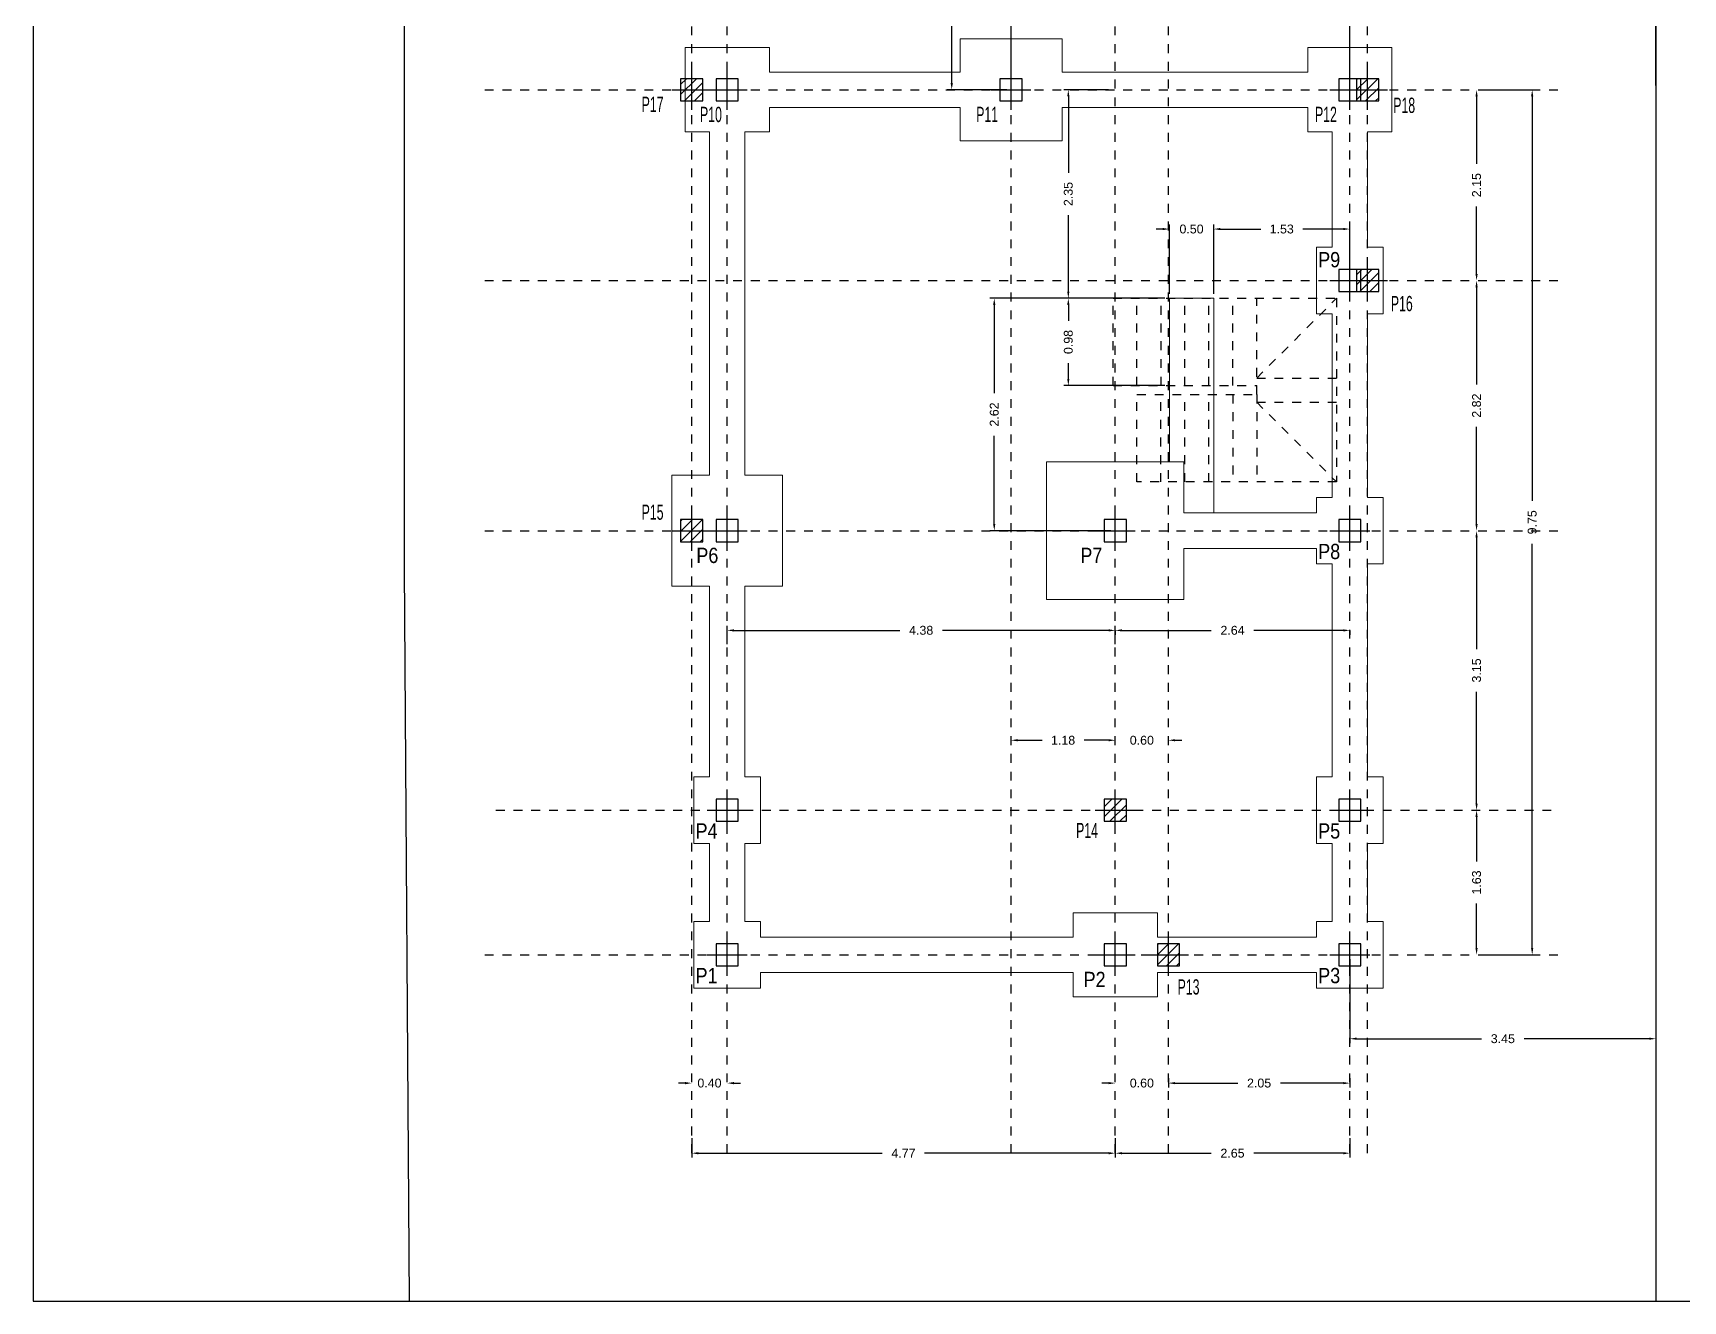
# Model space of a CAD drawing. Extents: x 2455 to 9764, y -806 to 181.
# Drawn here: x 4747.09 to 4765.69, y -582.59 to -568.29 of the extents above; entities that cross this region are included whole.
import ezdxf
from ezdxf.enums import TextEntityAlignment as Align

# ---------------------------------------------------------------- set-up
doc = ezdxf.new("R2010")
doc.units = 0
doc.header["$LTSCALE"] = 0.2
doc.header["$MEASUREMENT"] = 0
for name, pattern in [('CONTINUA', [0]), ('RAYITAS', [0.375, 0.25, -0.125]), ('TRAZO_Y_PUNTO', [1, 0.5, -0.25, 0, -0.25])]:
    doc.linetypes.add(name, pattern=pattern)
for name, color, linetype in [('01_borde', 4, 'CONTINUOUS'), ('01_cotas', 4, 'CONTINUOUS'), ('01_ejes', 10, 'CONTINUOUS'), ('02_ejes', 38, 'RAYITAS'), ('PILAR_EJES', 1, 'CONTINUOUS'), ('PILAR_HORMIGON', 2, 'CONTINUOUS'), ('PILAR_HORMIGON_APEADO', 4, 'CONTINUOUS'), ('PILAR_RAYA', 4, 'CONTINUOUS')]:
    doc.layers.add(name, color=color, linetype=linetype)
doc.layers.add('01_cartela', color=6, linetype='CONTINUOUS', plot=False)
doc.layers.add('VIG_CARAS', color=5, linetype='CONTINUOUS', lineweight=9)
doc.layers.add('ZAP_CONTORNO', color=6, linetype='CONTINUOUS', lineweight=9)
doc.styles.add('Estilo1', font='swissel.ttf')
doc.styles.add('NIEVES2', font='sanss___.ttf')
doc.styles.add('ROMANS', font='romans')
doc.dimstyles.new('DECIMAL-50', dxfattribs={"dimtxt": 0.08, "dimasz": 0.15, "dimexe": 0.05, "dimexo": 0.05, "dimgap": 0.09, "dimtad": 0, "dimzin": 0, "dimdsep": 46, "dimtxsty": 'ROMANS', "dimblk": 'DOTSMALL', "dimcen": 0.09, "dimclrt": 7, "dimadec": 0, "dimazin": 0, "dimtfac": 1.38, "dimtix": 1, "dimtofl": 0, "dimtmove": 2, "dimatfit": 3, "dimldrblk": 'OBLIQUE', "dimfxl": 1, "dimtolj": 1, "dimtzin": 0, "dimarcsym": 0})

# ---------------------------------------------------------------- blocks, each defined once
blk = doc.blocks.new('Ejes del pilar')
at = {"layer": 'PILAR_EJES'}
for p, q in [((0, -0.5), (0, 0.5)), ((-0.5, 0), (0.5, 0))]:
    blk.add_line(p, q, dxfattribs=at)
blk = doc.blocks.new('*D565')
at = {"layer": '01_cotas', "color": 0, "linetype": 'CONTINUA', "lineweight": -2, "transparency": 16777216}
for p, q in [((4758.065, -563.231), (4757.395, -563.231)), ((4758.065, -568.934), (4757.395, -568.934))]:
    blk.add_line(p, q, dxfattribs=at)
at = {"layer": '01_cotas', "color": 0, "lineweight": -2, "transparency": 16777216}
for p, q in [((4757.445, -563.306), (4757.445, -565.842)), ((4757.445, -568.859), (4757.445, -566.323))]:
    blk.add_line(p, q, dxfattribs=at)
at = {"layer": '01_cotas', "color": 0, "transparency": 16777216}
for points in [[(4757.433, -563.306), (4757.458, -563.306), (4757.445, -563.231)], [(4757.433, -568.859), (4757.458, -568.859), (4757.445, -568.934)]]:
    blk.add_solid(points, dxfattribs=at)
at = {"layer": '01_cotas', "color": 7, "transparency": 16777216, "insert": (4757.445, -566.082), "char_height": 0.1, "attachment_point": 5, "rotation": 90, "style": 'Estilo1'}
blk.add_mtext('\\A1;5.70', dxfattribs=at)
blk = doc.blocks.new('*D568')
at = {"layer": '01_cotas', "color": 0, "lineweight": -2, "transparency": 16777216}
for start, end in [(184.5501, 212.8891), (237.1014, 265.4405)]:
    blk.add_arc((4765.384, -563.232), 0.943, start, end, dxfattribs=at)
at = {"layer": '01_cotas', "color": 0, "transparency": 16777216}
for points in [[(4764.432, -563.307), (4764.457, -563.306), (4764.441, -563.232)], [(4765.309, -564.159), (4765.308, -564.184), (4765.384, -564.174)]]:
    blk.add_solid(points, dxfattribs=at)
at = {"layer": '01_cotas', "color": 7, "transparency": 16777216, "insert": (4764.717, -563.898), "char_height": 0.1, "attachment_point": 5, "rotation": 314.9953, "style": 'Estilo1'}
blk.add_mtext('\\A1;90°', dxfattribs=at)
blk = doc.blocks.new('*D569')
at = {"layer": '01_cotas', "color": 0, "linetype": 'CONTINUA', "lineweight": -2, "transparency": 16777216}
for p, q in [((4761.934, -578.734), (4761.934, -579.68)), ((4765.384, -578.734), (4765.384, -579.68))]:
    blk.add_line(p, q, dxfattribs=at)
at = {"layer": '01_cotas', "color": 0, "lineweight": -2, "transparency": 16777216}
for p, q in [((4762.009, -579.63), (4763.419, -579.63)), ((4765.309, -579.63), (4763.899, -579.63))]:
    blk.add_line(p, q, dxfattribs=at)
at = {"layer": '01_cotas', "color": 0, "transparency": 16777216}
for points in [[(4762.009, -579.617), (4762.009, -579.642), (4761.934, -579.63)], [(4765.309, -579.617), (4765.309, -579.642), (4765.384, -579.63)]]:
    blk.add_solid(points, dxfattribs=at)
at = {"layer": '01_cotas', "color": 7, "transparency": 16777216, "insert": (4763.659, -579.63), "char_height": 0.1, "attachment_point": 5, "style": 'Estilo1'}
blk.add_mtext('\\A1;3.45', dxfattribs=at)
blk = doc.blocks.new('1293663343-RAYADO P13')
at = {"layer": 'PILAR_RAYA'}
for p, q in [((-0.00125, -0.00114), (0.00114, 0.00125)), ((-0.00125, 0.00112), (-0.00112, 0.00125)), ((-0.00125, -0.00001), (0.00001, 0.00125)), ((-0.00023, -0.00125), (0.00125, 0.00023)), ((0.0009, -0.00125), (0.00125, -0.0009))]:
    blk.add_line(p, q, dxfattribs=at)
blk = doc.blocks.new('1293663343-RAYADO P14')
at = {"layer": 'PILAR_RAYA'}
for p, q in [((-0.00125, -0.00075), (0.00075, 0.00125)), ((-0.00125, 0.00038), (-0.00038, 0.00125)), ((-0.00062, -0.00125), (0.00125, 0.00062)), ((0.00051, -0.00125), (0.00125, -0.00051))]:
    blk.add_line(p, q, dxfattribs=at)
blk = doc.blocks.new('1293663343-RAYADO P15')
at = {"layer": 'PILAR_RAYA'}
for p, q in [((-0.00125, -0.0012), (0.0012, 0.00125)), ((-0.00125, 0.00107), (-0.00107, 0.00125)), ((-0.00125, -0.00007), (0.00007, 0.00125)), ((-0.00017, -0.00125), (0.00125, 0.00017)), ((0.00096, -0.00125), (0.00125, -0.00096))]:
    blk.add_line(p, q, dxfattribs=at)
blk = doc.blocks.new('1293663343-RAYADO P16')
at = {"layer": 'PILAR_RAYA'}
for p, q in [((-0.00125, -0.00048), (0.00048, 0.00125)), ((-0.00125, 0.00065), (-0.00065, 0.00125)), ((-0.00089, -0.00125), (0.00125, 0.00089)), ((0.00024, -0.00125), (0.00125, -0.00024))]:
    blk.add_line(p, q, dxfattribs=at)
blk = doc.blocks.new('1293663343-RAYADO P17')
at = {"layer": 'PILAR_RAYA'}
for p, q in [((-0.00125, -0.00054), (0.00054, 0.00125)), ((-0.00125, 0.00059), (-0.00059, 0.00125)), ((-0.00083, -0.00125), (0.00125, 0.00083)), ((0.0003, -0.00125), (0.00125, -0.0003))]:
    blk.add_line(p, q, dxfattribs=at)
blk = doc.blocks.new('1293663343-RAYADO P18')
at = {"layer": 'PILAR_RAYA'}
for p, q in [((-0.00125, -0.00114), (0.00114, 0.00125)), ((-0.00125, 0.00112), (-0.00112, 0.00125)), ((-0.00125, -0.00001), (0.00001, 0.00125)), ((-0.00023, -0.00125), (0.00125, 0.00023)), ((0.0009, -0.00125), (0.00125, -0.0009))]:
    blk.add_line(p, q, dxfattribs=at)
blk = doc.blocks.new('*D1095')
at = {"layer": '01_cotas', "color": 0, "lineweight": -2, "transparency": 16777216}
for p, q in [((4763.363, -569.009), (4763.363, -569.769)), ((4763.363, -571.009), (4763.363, -570.249))]:
    blk.add_line(p, q, dxfattribs=at)
at = {"layer": '01_cotas', "color": 0, "transparency": 16777216}
for points in [[(4763.35, -569.009), (4763.375, -569.009), (4763.363, -568.934)], [(4763.35, -571.009), (4763.375, -571.009), (4763.363, -571.084)]]:
    blk.add_solid(points, dxfattribs=at)
at = {"layer": '01_cotas', "color": 7, "transparency": 16777216, "insert": (4763.363, -570.009), "char_height": 0.1, "attachment_point": 5, "rotation": 90, "style": 'Estilo1'}
blk.add_mtext('\\A1;2.15', dxfattribs=at)
blk = doc.blocks.new('*D1096')
at = {"layer": '01_cotas', "color": 0, "lineweight": -2, "transparency": 16777216}
for p, q in [((4763.363, -571.159), (4763.363, -572.255)), ((4763.363, -573.829), (4763.363, -572.733))]:
    blk.add_line(p, q, dxfattribs=at)
at = {"layer": '01_cotas', "color": 0, "transparency": 16777216}
for points in [[(4763.35, -571.159), (4763.375, -571.159), (4763.363, -571.084)], [(4763.35, -573.829), (4763.375, -573.829), (4763.363, -573.904)]]:
    blk.add_solid(points, dxfattribs=at)
at = {"layer": '01_cotas', "color": 7, "transparency": 16777216, "insert": (4763.363, -572.494), "char_height": 0.1, "attachment_point": 5, "rotation": 90, "style": 'Estilo1'}
blk.add_mtext('\\A1;2.82', dxfattribs=at)
blk = doc.blocks.new('*D1097')
at = {"layer": '01_cotas', "color": 0, "lineweight": -2, "transparency": 16777216}
for p, q in [((4763.363, -573.979), (4763.363, -575.239)), ((4763.363, -576.979), (4763.363, -575.719))]:
    blk.add_line(p, q, dxfattribs=at)
at = {"layer": '01_cotas', "color": 0, "transparency": 16777216}
for points in [[(4763.35, -573.979), (4763.375, -573.979), (4763.363, -573.904)], [(4763.35, -576.979), (4763.375, -576.979), (4763.363, -577.054)]]:
    blk.add_solid(points, dxfattribs=at)
at = {"layer": '01_cotas', "color": 7, "transparency": 16777216, "insert": (4763.363, -575.479), "char_height": 0.1, "attachment_point": 5, "rotation": 90, "style": 'Estilo1'}
blk.add_mtext('\\A1;3.15', dxfattribs=at)
blk = doc.blocks.new('*D1098')
at = {"layer": '01_cotas', "color": 0, "lineweight": -2, "transparency": 16777216}
for p, q in [((4763.363, -577.129), (4763.363, -577.633)), ((4763.363, -578.609), (4763.363, -578.106))]:
    blk.add_line(p, q, dxfattribs=at)
at = {"layer": '01_cotas', "color": 0, "transparency": 16777216}
for points in [[(4763.35, -577.129), (4763.375, -577.129), (4763.363, -577.054)], [(4763.35, -578.609), (4763.375, -578.609), (4763.363, -578.684)]]:
    blk.add_solid(points, dxfattribs=at)
at = {"layer": '01_cotas', "color": 7, "transparency": 16777216, "insert": (4763.363, -577.869), "char_height": 0.1, "attachment_point": 5, "rotation": 90, "style": 'Estilo1'}
blk.add_mtext('\\A1;1.63', dxfattribs=at)
blk = doc.blocks.new('*D1099')
at = {"layer": '01_cotas', "color": 0, "linetype": 'CONTINUA', "lineweight": -2, "transparency": 16777216}
for p, q in [((4763.413, -568.934), (4764.04, -568.934)), ((4763.413, -578.684), (4764.04, -578.684))]:
    blk.add_line(p, q, dxfattribs=at)
at = {"layer": '01_cotas', "color": 0, "lineweight": -2, "transparency": 16777216}
for p, q in [((4763.99, -569.009), (4763.99, -573.568)), ((4763.99, -578.609), (4763.99, -574.05))]:
    blk.add_line(p, q, dxfattribs=at)
at = {"layer": '01_cotas', "color": 0, "transparency": 16777216}
for points in [[(4763.977, -569.009), (4764.002, -569.009), (4763.99, -568.934)], [(4763.977, -578.609), (4764.002, -578.609), (4763.99, -578.684)]]:
    blk.add_solid(points, dxfattribs=at)
at = {"layer": '01_cotas', "color": 7, "transparency": 16777216, "insert": (4763.99, -573.809), "char_height": 0.1, "attachment_point": 5, "rotation": 90, "style": 'Estilo1'}
blk.add_mtext('\\A1;9.75', dxfattribs=at)
blk = doc.blocks.new('*D1100')
at = {"layer": '01_cotas', "color": 0, "linetype": 'CONTINUA', "lineweight": -2, "transparency": 16777216}
for p, q in [((4754.914, -575.182), (4754.914, -574.977)), ((4759.289, -575.182), (4759.289, -574.977))]:
    blk.add_line(p, q, dxfattribs=at)
at = {"layer": '01_cotas', "color": 0, "lineweight": -2, "transparency": 16777216}
for p, q in [((4754.989, -575.027), (4756.86, -575.027)), ((4759.214, -575.027), (4757.342, -575.027))]:
    blk.add_line(p, q, dxfattribs=at)
at = {"layer": '01_cotas', "color": 0, "transparency": 16777216}
for points in [[(4754.989, -575.015), (4754.989, -575.04), (4754.914, -575.027)], [(4759.214, -575.015), (4759.214, -575.04), (4759.289, -575.027)]]:
    blk.add_solid(points, dxfattribs=at)
at = {"layer": '01_cotas', "color": 7, "transparency": 16777216, "insert": (4757.101, -575.027), "char_height": 0.1, "attachment_point": 5, "style": 'Estilo1'}
blk.add_mtext('\\A1;4.38', dxfattribs=at)
blk = doc.blocks.new('*D1101')
at = {"layer": '01_cotas', "color": 0, "linetype": 'CONTINUA', "lineweight": -2, "transparency": 16777216}
for p, q in [((4759.289, -575.027), (4759.289, -575.077)), ((4761.934, -575.027), (4761.934, -575.077))]:
    blk.add_line(p, q, dxfattribs=at)
at = {"layer": '01_cotas', "color": 0, "lineweight": -2, "transparency": 16777216}
for p, q in [((4759.364, -575.027), (4760.371, -575.027)), ((4761.859, -575.027), (4760.852, -575.027))]:
    blk.add_line(p, q, dxfattribs=at)
at = {"layer": '01_cotas', "color": 0, "transparency": 16777216}
for points in [[(4759.364, -575.015), (4759.364, -575.04), (4759.289, -575.027)], [(4761.859, -575.015), (4761.859, -575.04), (4761.934, -575.027)]]:
    blk.add_solid(points, dxfattribs=at)
at = {"layer": '01_cotas', "color": 7, "transparency": 16777216, "insert": (4760.611, -575.027), "char_height": 0.1, "attachment_point": 5, "style": 'Estilo1'}
blk.add_mtext('\\A1;2.64', dxfattribs=at)
blk = doc.blocks.new('*D1102')
at = {"layer": '01_cotas', "color": 0, "lineweight": -2, "transparency": 16777216}
for p, q in [((4754.439, -580.13), (4754.364, -580.13)), ((4754.989, -580.13), (4755.064, -580.13))]:
    blk.add_line(p, q, dxfattribs=at)
at = {"layer": '01_cotas', "color": 0, "transparency": 16777216}
for points in [[(4754.439, -580.118), (4754.439, -580.143), (4754.514, -580.13)], [(4754.989, -580.118), (4754.989, -580.143), (4754.914, -580.13)]]:
    blk.add_solid(points, dxfattribs=at)
at = {"layer": '01_cotas', "color": 7, "transparency": 16777216, "insert": (4754.714, -580.13), "char_height": 0.1, "attachment_point": 5, "style": 'Estilo1'}
blk.add_mtext('\\A1;0.40', dxfattribs=at)
blk = doc.blocks.new('*D1103')
at = {"layer": '01_cotas', "color": 0, "linetype": 'CONTINUA', "lineweight": -2, "transparency": 16777216}
for p, q in [((4759.889, -580.073), (4759.889, -580.18)), ((4761.934, -580.073), (4761.934, -580.18))]:
    blk.add_line(p, q, dxfattribs=at)
at = {"layer": '01_cotas', "color": 0, "lineweight": -2, "transparency": 16777216}
for p, q in [((4759.964, -580.13), (4760.671, -580.13)), ((4761.859, -580.13), (4761.151, -580.13))]:
    blk.add_line(p, q, dxfattribs=at)
at = {"layer": '01_cotas', "color": 0, "transparency": 16777216}
for points in [[(4759.964, -580.118), (4759.964, -580.143), (4759.889, -580.13)], [(4761.859, -580.118), (4761.859, -580.143), (4761.934, -580.13)]]:
    blk.add_solid(points, dxfattribs=at)
at = {"layer": '01_cotas', "color": 7, "transparency": 16777216, "insert": (4760.911, -580.13), "char_height": 0.1, "attachment_point": 5, "style": 'Estilo1'}
blk.add_mtext('\\A1;2.05', dxfattribs=at)
blk = doc.blocks.new('*D1104')
at = {"layer": '01_cotas', "color": 0, "linetype": 'CONTINUA', "lineweight": -2, "transparency": 16777216}
for p, q in [((4761.934, -568.884), (4761.934, -565.896)), ((4765.384, -568.884), (4765.384, -565.896))]:
    blk.add_line(p, q, dxfattribs=at)
at = {"layer": '01_cotas', "color": 0, "lineweight": -2, "transparency": 16777216}
for p, q in [((4762.009, -565.946), (4763.419, -565.946)), ((4765.309, -565.946), (4763.899, -565.946))]:
    blk.add_line(p, q, dxfattribs=at)
at = {"layer": '01_cotas', "color": 0, "transparency": 16777216}
for points in [[(4762.009, -565.933), (4762.009, -565.958), (4761.934, -565.946)], [(4765.309, -565.933), (4765.309, -565.958), (4765.384, -565.946)]]:
    blk.add_solid(points, dxfattribs=at)
at = {"layer": '01_cotas', "color": 7, "transparency": 16777216, "insert": (4763.659, -565.946), "char_height": 0.1, "attachment_point": 5, "style": 'Estilo1'}
blk.add_mtext('\\A1;3.45', dxfattribs=at)
blk = doc.blocks.new('*D1105')
at = {"layer": '01_cotas', "color": 0, "lineweight": -2, "transparency": 16777216}
for p, q in [((4758.189, -576.266), (4758.465, -576.266)), ((4759.214, -576.266), (4758.938, -576.266))]:
    blk.add_line(p, q, dxfattribs=at)
at = {"layer": '01_cotas', "color": 0, "transparency": 16777216}
for points in [[(4758.189, -576.253), (4758.189, -576.278), (4758.114, -576.266)], [(4759.214, -576.253), (4759.214, -576.278), (4759.289, -576.266)]]:
    blk.add_solid(points, dxfattribs=at)
at = {"layer": '01_cotas', "color": 7, "transparency": 16777216, "insert": (4758.701, -576.266), "char_height": 0.1, "attachment_point": 5, "style": 'Estilo1'}
blk.add_mtext('\\A1;1.18', dxfattribs=at)
blk = doc.blocks.new('*D1106')
at = {"layer": '01_cotas', "color": 0, "lineweight": -2, "transparency": 16777216}
for p, q in [((4759.214, -576.266), (4759.139, -576.266)), ((4759.964, -576.266), (4760.039, -576.266))]:
    blk.add_line(p, q, dxfattribs=at)
at = {"layer": '01_cotas', "color": 0, "transparency": 16777216}
for points in [[(4759.214, -576.253), (4759.214, -576.278), (4759.289, -576.266)], [(4759.964, -576.253), (4759.964, -576.278), (4759.889, -576.266)]]:
    blk.add_solid(points, dxfattribs=at)
at = {"layer": '01_cotas', "color": 7, "transparency": 16777216, "insert": (4759.589, -576.266), "char_height": 0.1, "attachment_point": 5, "style": 'Estilo1'}
blk.add_mtext('\\A1;0.60', dxfattribs=at)
blk = doc.blocks.new('*D1107')
at = {"layer": '01_cotas', "color": 0, "linetype": 'CONTINUA', "lineweight": -2, "transparency": 16777216}
for p, q in [((4754.514, -580.752), (4754.514, -580.97)), ((4759.289, -580.752), (4759.289, -580.97))]:
    blk.add_line(p, q, dxfattribs=at)
at = {"layer": '01_cotas', "color": 0, "lineweight": -2, "transparency": 16777216}
for p, q in [((4754.589, -580.92), (4756.662, -580.92)), ((4759.214, -580.92), (4757.14, -580.92))]:
    blk.add_line(p, q, dxfattribs=at)
at = {"layer": '01_cotas', "color": 0, "transparency": 16777216}
for points in [[(4754.589, -580.908), (4754.589, -580.933), (4754.514, -580.92)], [(4759.214, -580.908), (4759.214, -580.933), (4759.289, -580.92)]]:
    blk.add_solid(points, dxfattribs=at)
at = {"layer": '01_cotas', "color": 7, "transparency": 16777216, "insert": (4756.901, -580.92), "char_height": 0.1, "attachment_point": 5, "style": 'Estilo1'}
blk.add_mtext('\\A1;4.77', dxfattribs=at)
blk = doc.blocks.new('*D1108')
at = {"layer": '01_cotas', "color": 0, "linetype": 'CONTINUA', "lineweight": -2, "transparency": 16777216}
for p, q in [((4759.289, -580.752), (4759.289, -580.97)), ((4761.934, -580.749), (4761.934, -580.97))]:
    blk.add_line(p, q, dxfattribs=at)
at = {"layer": '01_cotas', "color": 0, "lineweight": -2, "transparency": 16777216}
for p, q in [((4759.364, -580.92), (4760.371, -580.92)), ((4761.859, -580.92), (4760.851, -580.92))]:
    blk.add_line(p, q, dxfattribs=at)
at = {"layer": '01_cotas', "color": 0, "transparency": 16777216}
for points in [[(4759.364, -580.908), (4759.364, -580.933), (4759.289, -580.92)], [(4761.859, -580.908), (4761.859, -580.933), (4761.934, -580.92)]]:
    blk.add_solid(points, dxfattribs=at)
at = {"layer": '01_cotas', "color": 7, "transparency": 16777216, "insert": (4760.611, -580.92), "char_height": 0.1, "attachment_point": 5, "style": 'Estilo1'}
blk.add_mtext('\\A1;2.65', dxfattribs=at)
blk = doc.blocks.new('*D1109')
at = {"layer": '01_cotas', "color": 0, "lineweight": -2, "transparency": 16777216}
for p, q in [((4759.214, -580.13), (4759.139, -580.13)), ((4759.964, -580.13), (4760.039, -580.13))]:
    blk.add_line(p, q, dxfattribs=at)
at = {"layer": '01_cotas', "color": 0, "transparency": 16777216}
for points in [[(4759.214, -580.118), (4759.214, -580.143), (4759.289, -580.13)], [(4759.964, -580.118), (4759.964, -580.143), (4759.889, -580.13)]]:
    blk.add_solid(points, dxfattribs=at)
at = {"layer": '01_cotas', "color": 7, "transparency": 16777216, "insert": (4759.589, -580.13), "char_height": 0.1, "attachment_point": 5, "style": 'Estilo1'}
blk.add_mtext('\\A1;0.60', dxfattribs=at)
blk = doc.blocks.new('*D1110')
at = {"layer": '01_cotas', "color": 0, "linetype": 'CONTINUA', "lineweight": -2, "transparency": 16777216}
for p, q in [((4759.849, -571.284), (4758.71, -571.284)), ((4759.849, -572.269), (4758.71, -572.269))]:
    blk.add_line(p, q, dxfattribs=at)
at = {"layer": '01_cotas', "color": 0, "lineweight": -2, "transparency": 16777216}
for p, q in [((4758.76, -571.359), (4758.76, -571.537)), ((4758.76, -572.194), (4758.76, -572.017))]:
    blk.add_line(p, q, dxfattribs=at)
at = {"layer": '01_cotas', "color": 0, "transparency": 16777216}
for points in [[(4758.747, -571.359), (4758.772, -571.359), (4758.76, -571.284)], [(4758.747, -572.194), (4758.772, -572.194), (4758.76, -572.269)]]:
    blk.add_solid(points, dxfattribs=at)
at = {"layer": '01_cotas', "color": 7, "transparency": 16777216, "insert": (4758.76, -571.777), "char_height": 0.1, "attachment_point": 5, "rotation": 90, "style": 'Estilo1'}
blk.add_mtext('\\A1;0.98', dxfattribs=at)
blk = doc.blocks.new('*D1111')
at = {"layer": '01_cotas', "color": 0, "linetype": 'CONTINUA', "lineweight": -2, "transparency": 16777216}
for p, q in [((4759.214, -568.934), (4758.71, -568.934)), ((4759.214, -571.284), (4758.71, -571.284))]:
    blk.add_line(p, q, dxfattribs=at)
at = {"layer": '01_cotas', "color": 0, "lineweight": -2, "transparency": 16777216}
for p, q in [((4758.76, -569.009), (4758.76, -569.869)), ((4758.76, -571.209), (4758.76, -570.349))]:
    blk.add_line(p, q, dxfattribs=at)
at = {"layer": '01_cotas', "color": 0, "transparency": 16777216}
for points in [[(4758.747, -569.009), (4758.772, -569.009), (4758.76, -568.934)], [(4758.747, -571.209), (4758.772, -571.209), (4758.76, -571.284)]]:
    blk.add_solid(points, dxfattribs=at)
at = {"layer": '01_cotas', "color": 7, "transparency": 16777216, "insert": (4758.76, -570.109), "char_height": 0.1, "attachment_point": 5, "rotation": 90, "style": 'Estilo1'}
blk.add_mtext('\\A1;2.35', dxfattribs=at)
blk = doc.blocks.new('*D1112')
at = {"layer": '01_cotas', "color": 0, "linetype": 'CONTINUA', "lineweight": -2, "transparency": 16777216}
for p, q in [((4759.214, -571.284), (4757.875, -571.284)), ((4759.239, -573.904), (4757.875, -573.904))]:
    blk.add_line(p, q, dxfattribs=at)
at = {"layer": '01_cotas', "color": 0, "lineweight": -2, "transparency": 16777216}
for p, q in [((4757.925, -571.359), (4757.925, -572.355)), ((4757.925, -573.829), (4757.925, -572.833))]:
    blk.add_line(p, q, dxfattribs=at)
at = {"layer": '01_cotas', "color": 0, "transparency": 16777216}
for points in [[(4757.912, -571.359), (4757.937, -571.359), (4757.925, -571.284)], [(4757.912, -573.829), (4757.937, -573.829), (4757.925, -573.904)]]:
    blk.add_solid(points, dxfattribs=at)
at = {"layer": '01_cotas', "color": 7, "transparency": 16777216, "insert": (4757.925, -572.594), "char_height": 0.1, "attachment_point": 5, "rotation": 90, "style": 'Estilo1'}
blk.add_mtext('\\A1;2.62', dxfattribs=at)
blk = doc.blocks.new('*D1113')
at = {"layer": '01_cotas', "color": 0, "lineweight": -2, "transparency": 16777216}
for p, q in [((4759.824, -570.504), (4759.749, -570.504)), ((4760.474, -570.504), (4760.549, -570.504))]:
    blk.add_line(p, q, dxfattribs=at)
at = {"layer": '01_cotas', "color": 0, "linetype": 'CONTINUA', "lineweight": -2, "transparency": 16777216}
for p, q in [((4759.899, -571.234), (4759.899, -570.454)), ((4760.399, -571.234), (4760.399, -570.454))]:
    blk.add_line(p, q, dxfattribs=at)
at = {"layer": '01_cotas', "color": 0, "transparency": 16777216}
for points in [[(4759.824, -570.491), (4759.824, -570.516), (4759.899, -570.504)], [(4760.474, -570.491), (4760.474, -570.516), (4760.399, -570.504)]]:
    blk.add_solid(points, dxfattribs=at)
at = {"layer": '01_cotas', "color": 7, "transparency": 16777216, "insert": (4760.149, -570.504), "char_height": 0.1, "attachment_point": 5, "style": 'Estilo1'}
blk.add_mtext('\\A1;0.50', dxfattribs=at)
blk = doc.blocks.new('*D1114')
at = {"layer": '01_cotas', "color": 0, "linetype": 'CONTINUA', "lineweight": -2, "transparency": 16777216}
for p, q in [((4760.399, -571.234), (4760.399, -570.454)), ((4761.934, -571.234), (4761.934, -570.454))]:
    blk.add_line(p, q, dxfattribs=at)
at = {"layer": '01_cotas', "color": 0, "lineweight": -2, "transparency": 16777216}
for p, q in [((4760.474, -570.504), (4760.93, -570.504)), ((4761.859, -570.504), (4761.403, -570.504))]:
    blk.add_line(p, q, dxfattribs=at)
at = {"layer": '01_cotas', "color": 0, "transparency": 16777216}
for points in [[(4760.474, -570.491), (4760.474, -570.516), (4760.399, -570.504)], [(4761.859, -570.491), (4761.859, -570.516), (4761.934, -570.504)]]:
    blk.add_solid(points, dxfattribs=at)
at = {"layer": '01_cotas', "color": 7, "transparency": 16777216, "insert": (4761.166, -570.504), "char_height": 0.1, "attachment_point": 5, "style": 'Estilo1'}
blk.add_mtext('\\A1;1.53', dxfattribs=at)

msp = doc.modelspace()

# ---------------------------------------------------------------- linework, layer by layer
at = {"layer": '01_cartela', "color": 3}
msp.add_lwpolyline([(4747.087, -561.051), (4747.087, -582.586), (4777.725, -582.586), (4777.725, -561.051)], close=True, dxfattribs=at)
at = {"layer": '01_ejes', "color": 10, "ltscale": 0.25}
for p, q in [((4751.274, -574.329, 0), (4751.274, -563.229, 0)), ((4758.114, -568.934, 0), (4758.114, -563.231, 0)), ((4765.384, -563.232, 0), (4765.384, -582.586, 0)), ((4751.332, -582.586, 0), (4751.274, -574.329, 0))]:
    msp.add_line(p, q, dxfattribs=at)
at = {"layer": '02_ejes', "color": 120, "linetype": 'TRAZO_Y_PUNTO', "ltscale": 0.5}
for p, q in [((4754.514, -580.92, 0), (4754.514, -566.984, 0)), ((4754.914, -580.92, 0), (4754.914, -566.984, 0)), ((4759.289, -580.92, 0), (4759.289, -566.984, 0)), ((4759.889, -580.92, 0), (4759.889, -566.984, 0)), ((4761.934, -580.92, 0), (4761.934, -566.984, 0)), ((4762.134, -580.92, 0), (4762.134, -566.984, 0)), ((4752.18, -568.934, 0), (4764.278, -568.934, 0)), ((4758.114, -580.92, 0), (4758.114, -568.934, 0)), ((4752.18, -571.084, 0), (4764.278, -571.084, 0)), ((4752.18, -573.904, 0), (4764.278, -573.904, 0)), ((4752.305, -577.054, 0), (4764.278, -577.054, 0)), ((4752.18, -578.684, 0), (4764.278, -578.684, 0))]:
    msp.add_line(p, q, dxfattribs=at)
at = {"layer": '02_ejes', "color": 2, "linetype": 'RAYITAS', "ltscale": 0.75}
for p, q in [((4759.264, -571.284, 0), (4761.784, -571.284, 0)), ((4759.264, -572.269, 0), (4759.264, -571.284, 0)), ((4759.534, -572.269, 0), (4759.534, -571.284, 0)), ((4759.805, -572.269, 0), (4759.805, -571.284, 0)), ((4760.075, -572.269, 0), (4760.075, -571.284, 0)), ((4760.345, -572.269, 0), (4760.345, -571.284, 0)), ((4760.614, -572.269, 0), (4760.614, -571.284, 0)), ((4760.884, -572.369, 0), (4760.884, -571.284, 0)), ((4760.884, -572.184, 0), (4761.784, -571.284, 0)), ((4761.784, -571.284, 0), (4761.784, -573.354, 0)), ((4760.884, -572.184, 0), (4761.784, -572.184, 0)), ((4759.264, -572.269, 0), (4760.884, -572.269, 0)), ((4759.534, -573.354, 0), (4759.534, -572.369, 0)), ((4759.534, -572.369, 0), (4760.884, -572.369, 0)), ((4759.804, -573.354, 0), (4759.804, -572.369, 0)), ((4760.074, -573.354, 0), (4760.074, -572.369, 0)), ((4760.344, -573.354, 0), (4760.344, -572.369, 0)), ((4760.614, -572.369, 0), (4760.614, -573.354, 0)), ((4760.884, -572.369, 0), (4760.884, -573.354, 0)), ((4760.884, -572.454, 0), (4761.784, -572.454, 0)), ((4760.884, -572.454, 0), (4761.784, -573.354, 0)), ((4761.784, -573.354, 0), (4759.534, -573.354, 0))]:
    msp.add_line(p, q, dxfattribs=at)
at = {"layer": 'PILAR_HORMIGON'}
for points in [[(4754.789, -569.059), (4755.039, -569.059), (4755.039, -568.809), (4754.789, -568.809), (4754.789, -569.059)], [(4757.989, -569.059), (4758.239, -569.059), (4758.239, -568.809), (4757.989, -568.809), (4757.989, -569.059)], [(4761.809, -569.059), (4762.059, -569.059), (4762.059, -568.809), (4761.809, -568.809), (4761.809, -569.059)], [(4761.809, -571.209), (4762.059, -571.209), (4762.059, -570.959), (4761.809, -570.959), (4761.809, -571.209)], [(4754.789, -574.029), (4755.039, -574.029), (4755.039, -573.779), (4754.789, -573.779), (4754.789, -574.029)], [(4759.164, -574.029), (4759.414, -574.029), (4759.414, -573.779), (4759.164, -573.779), (4759.164, -574.029)], [(4761.809, -574.029), (4762.059, -574.029), (4762.059, -573.779), (4761.809, -573.779), (4761.809, -574.029)], [(4754.789, -577.179), (4755.039, -577.179), (4755.039, -576.929), (4754.789, -576.929), (4754.789, -577.179)], [(4761.809, -577.179), (4762.059, -577.179), (4762.059, -576.929), (4761.809, -576.929), (4761.809, -577.179)], [(4754.789, -578.809), (4755.039, -578.809), (4755.039, -578.559), (4754.789, -578.559), (4754.789, -578.809)], [(4759.164, -578.809), (4759.414, -578.809), (4759.414, -578.559), (4759.164, -578.559), (4759.164, -578.809)], [(4761.809, -578.809), (4762.059, -578.809), (4762.059, -578.559), (4761.809, -578.559), (4761.809, -578.809)]]:
    msp.add_lwpolyline(points, close=True, dxfattribs=at)
at = {"layer": 'PILAR_HORMIGON_APEADO'}
for points in [[(4754.389, -569.059), (4754.639, -569.059), (4754.639, -568.809), (4754.389, -568.809), (4754.389, -569.059)], [(4762.009, -569.059), (4762.259, -569.059), (4762.259, -568.809), (4762.009, -568.809), (4762.009, -569.059)], [(4762.009, -571.209), (4762.259, -571.209), (4762.259, -570.959), (4762.009, -570.959), (4762.009, -571.209)], [(4754.389, -574.029), (4754.639, -574.029), (4754.639, -573.779), (4754.389, -573.779), (4754.389, -574.029)], [(4759.164, -577.179), (4759.414, -577.179), (4759.414, -576.929), (4759.164, -576.929), (4759.164, -577.179)], [(4759.764, -578.809), (4760.014, -578.809), (4760.014, -578.559), (4759.764, -578.559), (4759.764, -578.809)]]:
    msp.add_lwpolyline(points, close=True, dxfattribs=at)
at = {"layer": 'VIG_CARAS'}
for p, q in [((4755.389, -568.734, 0), (4757.539, -568.734, 0)), ((4758.689, -568.734, 0), (4761.459, -568.734, 0)), ((4755.389, -569.134, 0), (4757.539, -569.134, 0)), ((4758.689, -569.134, 0), (4761.459, -569.134, 0)), ((4754.714, -573.279, 0), (4754.714, -569.409, 0)), ((4755.114, -573.279, 0), (4755.114, -569.409, 0)), ((4761.734, -570.709, 0), (4761.734, -569.409, 0)), ((4762.134, -570.709, 0), (4762.134, -569.409, 0)), ((4761.734, -573.529, 0), (4761.734, -571.459, 0)), ((4762.134, -573.529, 0), (4762.134, -571.459, 0)), ((4760.064, -573.704, 0), (4761.559, -573.704, 0)), ((4760.064, -574.104, 0), (4761.559, -574.104, 0)), ((4761.734, -576.679, 0), (4761.734, -574.279, 0)), ((4762.134, -576.679, 0), (4762.134, -574.279, 0)), ((4754.714, -576.679, 0), (4754.714, -574.529, 0)), ((4755.114, -576.679, 0), (4755.114, -574.529, 0)), ((4754.714, -578.309, 0), (4754.714, -577.429, 0)), ((4755.114, -578.309, 0), (4755.114, -577.429, 0)), ((4761.734, -578.309, 0), (4761.734, -577.429, 0)), ((4762.134, -578.309, 0), (4762.134, -577.429, 0)), ((4755.289, -578.484, 0), (4758.814, -578.484, 0)), ((4759.764, -578.484, 0), (4761.559, -578.484, 0)), ((4755.289, -578.884, 0), (4758.814, -578.884, 0)), ((4759.764, -578.884, 0), (4761.559, -578.884, 0))]:
    msp.add_line(p, q, dxfattribs=at)
at = {"layer": 'VIG_CARAS', "elevation": 0}
msp.add_lwpolyline([(4759.899, -573.129), (4759.899, -571.284), (4760.399, -571.284), (4760.399, -573.704), (4760.399, -573.704)], dxfattribs=at)
at = {"layer": 'ZAP_CONTORNO', "color": 7}
for p, q in [((4757.539, -569.134, 0), (4757.539, -569.509, 0)), ((4754.439, -569.409, 0), (4754.714, -569.409, 0)), ((4761.459, -569.409, 0), (4761.734, -569.409, 0)), ((4761.559, -571.459, 0), (4761.734, -571.459, 0)), ((4761.559, -574.104, 0), (4761.559, -574.279, 0)), ((4761.559, -574.279, 0), (4761.734, -574.279, 0)), ((4754.289, -574.529, 0), (4754.714, -574.529, 0)), ((4754.539, -577.429, 0), (4754.714, -577.429, 0)), ((4761.559, -577.429, 0), (4761.734, -577.429, 0)), ((4761.559, -578.884, 0), (4761.559, -579.059, 0)), ((4758.814, -579.159, 0), (4759.089, -579.159, 0))]:
    msp.add_line(p, q, dxfattribs=at)
for points in [[(4755.389, -568.734), (4755.389, -568.459), (4754.439, -568.459), (4754.439, -569.409)], [(4758.689, -568.734), (4758.689, -568.359), (4757.539, -568.359), (4757.539, -568.734)], [(4762.409, -568.734), (4762.409, -568.459), (4761.459, -568.459), (4761.459, -568.734)], [(4762.134, -569.409), (4762.409, -569.409), (4762.409, -568.734)], [(4755.114, -569.409), (4755.389, -569.409), (4755.389, -569.134)], [(4757.539, -569.509), (4758.689, -569.509), (4758.689, -569.134)], [(4761.459, -569.134), (4761.459, -569.409)], [(4761.734, -570.709), (4761.559, -570.709), (4761.559, -571.459)], [(4762.134, -571.459), (4762.309, -571.459), (4762.309, -570.709), (4762.134, -570.709)], [(4760.064, -573.704), (4760.064, -573.129), (4758.514, -573.129), (4758.514, -574.679)], [(4754.714, -573.279), (4754.289, -573.279), (4754.289, -574.529)], [(4755.114, -574.529), (4755.539, -574.529), (4755.539, -573.279), (4755.114, -573.279)], [(4761.734, -573.529), (4761.559, -573.529), (4761.559, -573.704)], [(4762.134, -574.279), (4762.309, -574.279), (4762.309, -573.529), (4762.134, -573.529)], [(4758.514, -574.679), (4760.064, -574.679), (4760.064, -574.104)], [(4754.714, -576.679), (4754.539, -576.679), (4754.539, -577.429)], [(4755.114, -577.429), (4755.289, -577.429), (4755.289, -576.679), (4755.114, -576.679)], [(4761.734, -576.679), (4761.559, -576.679), (4761.559, -577.429)], [(4762.134, -577.429), (4762.309, -577.429), (4762.309, -576.679), (4762.134, -576.679)], [(4754.714, -578.309), (4754.539, -578.309), (4754.539, -579.059)], [(4755.289, -578.484), (4755.289, -578.309), (4755.114, -578.309)], [(4759.764, -578.484), (4759.764, -578.209), (4758.814, -578.209), (4758.814, -578.484)], [(4761.559, -579.059), (4762.309, -579.059), (4762.309, -578.309), (4762.134, -578.309)], [(4761.734, -578.309), (4761.559, -578.309), (4761.559, -578.484)], [(4754.539, -579.059), (4755.289, -579.059), (4755.289, -578.884)], [(4758.814, -578.884), (4758.814, -579.159)], [(4759.089, -579.159), (4759.764, -579.159), (4759.764, -578.884)]]:
    msp.add_lwpolyline(points, dxfattribs=at)

# ---------------------------------------------------------------- block references
at = {"layer": 'PILAR_EJES', "xscale": 0.4500000000000001, "yscale": 0.4500000000000001}
for p in [(4754.514, -568.934, 0), (4754.914, -568.934, 0), (4758.114, -568.934, 0), (4761.934, -568.934, 0), (4762.134, -568.934, 0), (4761.934, -571.084, 0), (4762.134, -571.084, 0), (4754.514, -573.904, 0), (4754.914, -573.904, 0), (4759.289, -573.904, 0), (4761.934, -573.904, 0), (4754.914, -577.054, 0), (4759.289, -577.054, 0), (4761.934, -577.054, 0), (4754.914, -578.684, 0), (4759.289, -578.684, 0), (4759.889, -578.684, 0), (4761.934, -578.684, 0)]:
    msp.add_blockref('Ejes del pilar', p, dxfattribs=at)
at = {"layer": 'PILAR_RAYA', "xscale": 100, "yscale": 100, "zscale": 100}
for name, p in [('1293663343-RAYADO P17', (4754.514, -568.934, 0)), ('1293663343-RAYADO P18', (4762.134, -568.934, 0)), ('1293663343-RAYADO P16', (4762.134, -571.084, 0)), ('1293663343-RAYADO P15', (4754.514, -573.904, 0)), ('1293663343-RAYADO P14', (4759.289, -577.054, 0)), ('1293663343-RAYADO P13', (4759.889, -578.684, 0))]:
    msp.add_blockref(name, p, dxfattribs=at)

# ---------------------------------------------------------------- texts
at = {"layer": '01_borde', "color": 6, "ltscale": 0.01, "style": 'NIEVES2', "width": 0.588905}
for s, p, p2 in [('P17', (4753.949, -569.184, 0), (4754.196, -569.184, 0)), ('P18', (4762.423, -569.195, 0), (4762.67, -569.195, 0)), ('P16', (4762.396, -571.43, 0), (4762.643, -571.43, 0)), ('P15', (4753.949, -573.781, 0), (4754.196, -573.781, 0)), ('P14', (4758.847, -577.369, 0), (4759.094, -577.369, 0)), ('P13', (4759.992, -579.132, 0), (4760.239, -579.132, 0))]:
    msp.add_text(s, height=0.1722, dxfattribs=at).set_placement(p, p2, align=Align.FIT)
at = {"layer": '01_borde', "color": 7, "ltscale": 0.01, "style": 'NIEVES2'}
for s, width, p, p2 in [('P10', 0.588905, (4754.607, -569.298, 0), (4754.854, -569.298, 0)), ('P11', 0.588905, (4757.721, -569.298, 0), (4757.968, -569.298, 0)), ('P12', 0.588905, (4761.541, -569.298, 0), (4761.788, -569.298, 0)), ('P9', 0.856632, (4761.577, -570.935, 0), (4761.825, -570.935, 0)), ('P6', 0.856632, (4754.566, -574.268, 0), (4754.814, -574.268, 0)), ('P7', 0.856632, (4758.896, -574.268, 0), (4759.143, -574.268, 0)), ('P8', 0.856632, (4761.577, -574.224, 0), (4761.825, -574.224, 0)), ('P4', 0.856632, (4754.557, -577.374, 0), (4754.805, -577.374, 0)), ('P5', 0.856632, (4761.577, -577.374, 0), (4761.825, -577.374, 0)), ('P1', 0.856632, (4754.557, -579.004, 0), (4754.805, -579.004, 0)), ('P2', 0.856632, (4758.932, -579.048, 0), (4759.18, -579.048, 0)), ('P3', 0.856632, (4761.577, -579.004, 0), (4761.825, -579.004, 0))]:
    msp.add_text(s, height=0.1722, dxfattribs=dict(at, width=width)).set_placement(p, p2, align=Align.FIT)

# ---------------------------------------------------------------- dimensions: what is measured, and where the dimension line sits
at = {"layer": '01_cotas'}
dim = msp.add_angular_dim_2l(base=(4764.567, -563.703), line1=((4765.384, -563.232, 0), (4765.384, -582.586, 0)), line2=((4751.274, -563.229, 0), (4765.384, -563.232, 0)), dimstyle='DECIMAL-50', override={"dimtxt": 0.1, "dimasz": 0.075, "dimtxsty": 'Estilo1', "dimsah": 1, "dimfxl": 0.09, "dimarcsym": 2}, dxfattribs=at)
dim.commit()
dim.dimension.update_dxf_attribs({"geometry": '*D568', "text_midpoint": (4764.717, -563.898)})
at = {"layer": '01_cotas', "color": 10}
dim = msp.add_linear_dim(base=(4757.445, -568.934, 0), p1=(4758.115, -563.231, 0), p2=(4758.115, -568.934, 0), angle=90, dimstyle='DECIMAL-50', override={"dimtxt": 0.1, "dimasz": 0.075, "dimtxsty": 'Estilo1', "dimsah": 1, "dimfxl": 0.09, "dimarcsym": 2}, dxfattribs=at)
dim.commit()
dim.dimension.update_dxf_attribs({"geometry": '*D565', "text_midpoint": (4757.445, -566.082, 0)})
for base, p1, p2, picture, middle in [((4765.384, -565.946), (4761.934, -568.934, 0), (4765.384, -568.934, 0), '*D1104', (4763.659, -565.946)), ((4765.384, -579.63), (4761.934, -578.684, 0), (4765.384, -578.684, 0), '*D569', (4763.659, -579.63))]:
    dim = msp.add_linear_dim(base=base, p1=p1, p2=p2, dimstyle='DECIMAL-50', override={"dimtxt": 0.1, "dimasz": 0.075, "dimtxsty": 'Estilo1', "dimsah": 1, "dimfxl": 0.09, "dimarcsym": 2}, dxfattribs=at)
    dim.commit()
    dim.dimension.update_dxf_attribs({"geometry": picture, "text_midpoint": middle})
at = {"layer": '01_cotas'}
for base, p1, p2, picture, middle in [((4758.76, -568.934, 0), (4759.264, -571.284, 0), (4759.264, -568.934, 0), '*D1111', (4758.76, -570.109, 0)), ((4763.363, -571.084, 0), (4763.363, -568.934, 0), (4763.363, -571.084, 0), '*D1095', (4763.363, -570.009, 0)), ((4763.99, -578.684, 0), (4763.363, -568.934, 0), (4763.363, -578.684, 0), '*D1099', (4763.99, -573.809, 0)), ((4763.363, -573.904, 0), (4763.363, -571.084, 0), (4763.363, -573.904, 0), '*D1096', (4763.363, -572.494, 0)), ((4757.925, -573.904, 0), (4759.264, -571.284, 0), (4759.289, -573.904, 0), '*D1112', (4757.925, -572.594, 0)), ((4758.759653873, -572.269232748, -0.000005129), (4759.898789036, -571.284232748, -0.000005129), (4759.898789036, -572.269232748, -0.000005129), '*D1110', (4758.759653873, -571.776732748, -0.000005129)), ((4763.363, -577.054, 0), (4763.363, -573.904, 0), (4763.363, -577.054, 0), '*D1097', (4763.363, -575.479, 0)), ((4763.363, -578.684, 0), (4763.363, -577.054, 0), (4763.363, -578.684, 0), '*D1098', (4763.363, -577.869, 0))]:
    dim = msp.add_linear_dim(base=base, p1=p1, p2=p2, angle=90, dimstyle='DECIMAL-50', override={"dimtxt": 0.1, "dimasz": 0.075, "dimtxsty": 'Estilo1', "dimsah": 1, "dimfxl": 0.09, "dimarcsym": 2}, dxfattribs=at)
    dim.commit()
    dim.dimension.update_dxf_attribs({"geometry": picture, "text_midpoint": middle})
for base, p1, p2, picture, middle in [((4760.399, -570.504, 0), (4759.899, -571.284, 0), (4760.399, -571.284, 0), '*D1113', (4760.149, -570.504, 0)), ((4761.933788, -570.503702, -0.000001), (4760.398789, -571.284233, -0.000005), (4761.933788, -571.284233, -0.000002), '*D1114', (4761.166288, -570.503702, -0.000001)), ((4759.2888, -575.02731, 0), (4754.91379, -575.2319, 0), (4759.2888, -575.2319, 0), '*D1100', (4757.1013, -575.02731, 0)), ((4761.93379, -575.02731, 0), (4759.2888, -574.97731, 0), (4761.93379, -574.97731, 0), '*D1101', (4760.6113, -575.02731, 0)), ((4759.288789036, -576.265801452), (4758.113789036, -576.265801452, -0.000003473), (4759.288789036, -576.265801452, -0.000004004), '*D1105', (4758.701289036, -576.265801452)), ((4759.889, -576.266, 0), (4759.289, -576.266, 0), (4759.889, -576.266, 0), '*D1106', (4759.589, -576.266, 0)), ((4761.9337892, -580.1300502), (4759.8887889, -580.0226679, -0.0000035), (4761.9337892, -580.0226679, -0.0000035), '*D1103', (4760.9112891, -580.1300502)), ((4754.514, -580.13, 0), (4754.914, -580.13, 0), (4754.514, -580.13, 0), '*D1102', (4754.714, -580.13, 0)), ((4759.289, -580.13), (4759.889, -580.13), (4759.289, -580.13, 0), '*D1109', (4759.589, -580.13)), ((4759.288789036, -580.920232746), (4754.513789036, -580.702264323, -0.000005308), (4759.288789036, -580.702264323, -0.000004004), '*D1107', (4756.901289036, -580.920232746)), ((4761.9337892, -580.9202327), (4759.288789, -580.7022643, -0.000004), (4761.9337892, -580.6985494, -0.0000013), '*D1108', (4760.6112891, -580.9202327))]:
    dim = msp.add_linear_dim(base=base, p1=p1, p2=p2, dimstyle='DECIMAL-50', override={"dimtxt": 0.1, "dimasz": 0.075, "dimtxsty": 'Estilo1', "dimsah": 1, "dimfxl": 0.09, "dimarcsym": 2}, dxfattribs=at)
    dim.commit()
    dim.dimension.update_dxf_attribs({"geometry": picture, "text_midpoint": middle})

doc.saveas('drawing.dxf')
